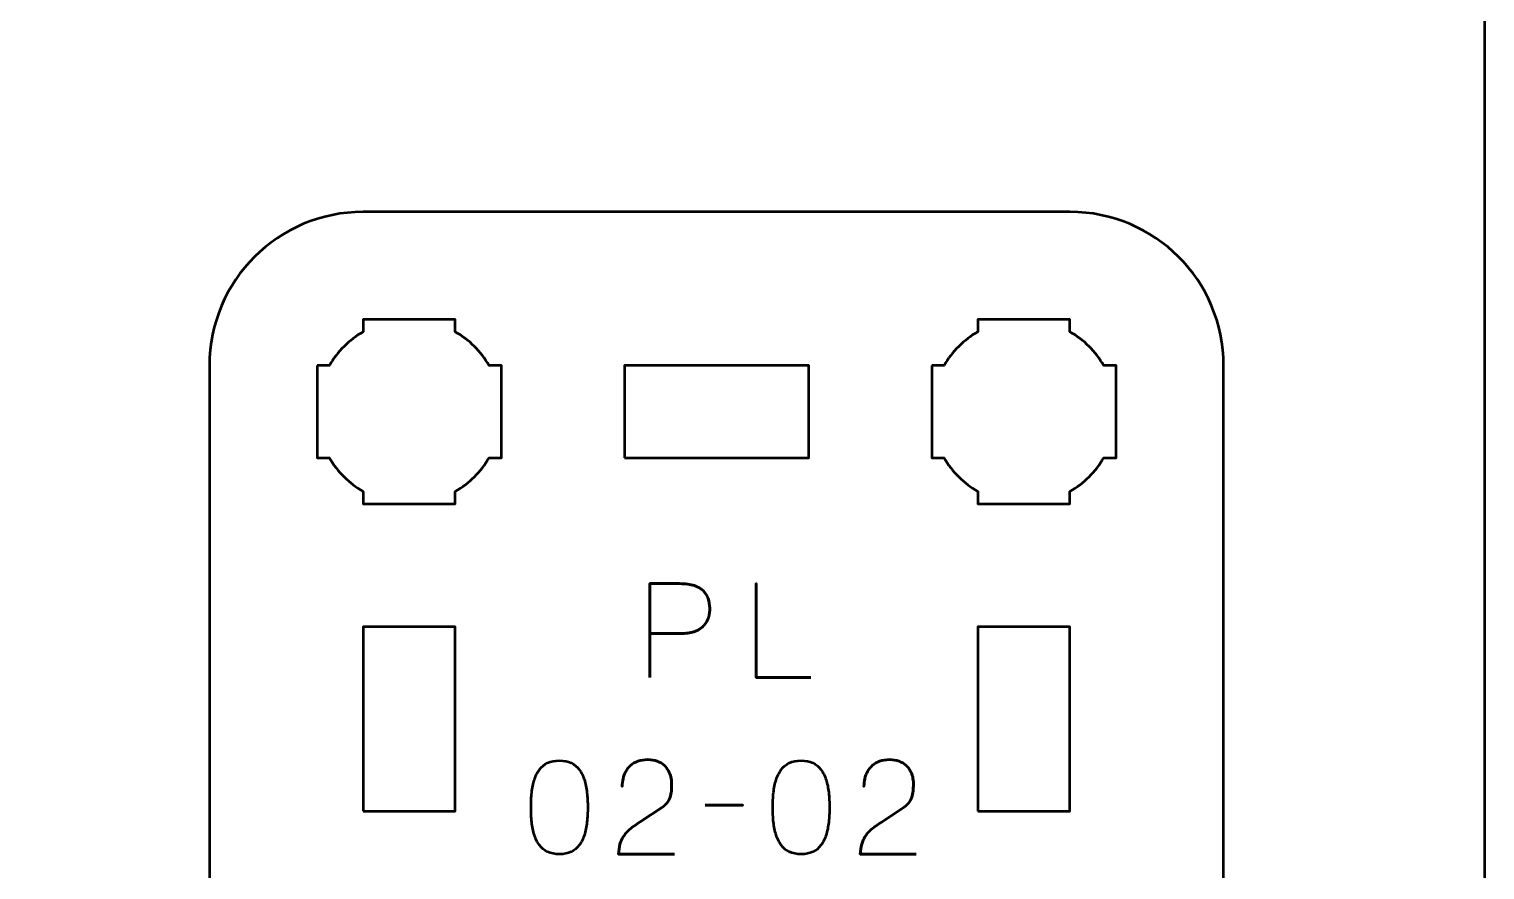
# Model space of a CAD drawing. Header units: centimetres. Extents: x -21 to 0, y -29.7 to 0.
# Drawn here: x -4.737 to 0, y -27.341 to -24.605 of the extents above; entities that cross this region are included whole.
import ezdxf

# ---------------------------------------------------------------- set-up
doc = ezdxf.new("R2010")
doc.units = ezdxf.units.CM
doc.header["$MEASUREMENT"] = 0
doc.layers.add('Layer 1', color=7, linetype='Continuous')

msp = doc.modelspace()

# ---------------------------------------------------------------- linework, layer by layer
at = {"layer": 'Layer 1', "lineweight": 53}
for points in [[(-2.8, -26), (-2.2, -26), (-2.2, -25.7), (-2.8, -25.7), (-2.8, -26)], [(-3.65, -27.15), (-3.35, -27.15), (-3.35, -26.55), (-3.65, -26.55), (-3.65, -27.15)], [(-1.65, -27.15), (-1.35, -27.15), (-1.35, -26.55), (-1.65, -26.55), (-1.65, -27.15)]]:
    msp.add_lwpolyline(points, close=True, dxfattribs=at)
at = {"layer": 'Layer 1', "color": 1, "lineweight": 53}
msp.add_open_spline([(-21.00003, -29.19995), (-21.00003, -29.19995), (-21.00003, -5.89992), (-21.00003, -5.89992), (-21.00003, -5.89992), (-21.00003, -5.81709), (-20.93286, -5.74992), (-20.85003, -5.74992), (-20.85003, -5.74992), (-20.7672, -5.74992), (-20.70003, -5.68275), (-20.70003, -5.59992), (-20.70003, -5.59992), (-20.70003, -5.51709), (-20.7672, -5.44992), (-20.85003, -5.44992), (-20.85003, -5.44992), (-20.93286, -5.44992), (-21.00003, -5.38275), (-21.00003, -5.29992), (-21.00003, -5.29992), (-21.00003, -5.21709), (-20.93286, -5.14992), (-20.85003, -5.14992), (-20.85003, -5.14992), (-20.7672, -5.14992), (-20.70003, -5.08275), (-20.70003, -4.99992), (-20.70003, -4.99992), (-20.70003, -4.91709), (-20.7672, -4.84992), (-20.85003, -4.84992), (-20.85003, -4.84992), (-20.93286, -4.84992), (-21.00003, -4.78275), (-21.00003, -4.69992), (-21.00003, -4.69992), (-21.00003, -4.61709), (-20.93286, -4.54992), (-20.85003, -4.54992), (-20.85003, -4.54992), (-20.7672, -4.54992), (-20.70003, -4.48275), (-20.70003, -4.39992), (-20.70003, -4.39992), (-20.70003, -4.31709), (-20.7672, -4.24992), (-20.85003, -4.24992), (-20.85003, -4.24992), (-20.93286, -4.24992), (-21.00003, -4.18275), (-21.00003, -4.09992), (-21.00003, -4.09992), (-21.00003, -4.01709), (-20.93286, -3.94992), (-20.85003, -3.94992), (-20.85003, -3.94992), (-20.7672, -3.94992), (-20.70003, -3.88275), (-20.70003, -3.79992), (-20.70003, -3.79992), (-20.70003, -3.71709), (-20.7672, -3.64992), (-20.85003, -3.64992), (-20.85003, -3.64992), (-20.93286, -3.64992), (-21.00003, -3.58275), (-21.00003, -3.49992), (-21.00003, -3.49992), (-21.00003, -3.41709), (-20.93286, -3.34992), (-20.85003, -3.34992), (-20.85003, -3.34992), (-20.7672, -3.34992), (-20.70003, -3.28275), (-20.70003, -3.19992), (-20.70003, -3.19992), (-20.70003, -3.11709), (-20.7672, -3.04992), (-20.85003, -3.04992), (-20.85003, -3.04992), (-20.93286, -3.04992), (-21.00003, -2.98275), (-21.00003, -2.89992), (-21.00003, -2.89992), (-21.00003, -2.81709), (-20.93286, -2.74992), (-20.85003, -2.74992), (-20.85003, -2.74992), (-20.7672, -2.74992), (-20.70003, -2.68275), (-20.70003, -2.59992), (-20.70003, -2.59992), (-20.70003, -2.51709), (-20.7672, -2.44992), (-20.85003, -2.44992), (-20.85003, -2.44992), (-20.93286, -2.44992), (-21.00003, -2.38275), (-21.00003, -2.29992), (-21.00003, -2.29992), (-21.00003, -2.21709), (-20.93286, -2.14992), (-20.85003, -2.14992), (-20.85003, -2.14992), (-20.7672, -2.14992), (-20.70003, -2.08275), (-20.70003, -1.99992), (-20.70003, -1.99992), (-20.70003, -1.91709), (-20.7672, -1.84992), (-20.85003, -1.84992), (-20.85003, -1.84992), (-20.93286, -1.84992), (-21.00003, -1.78275), (-21.00003, -1.69992), (-21.00003, -1.69992), (-21.00003, -1.61709), (-20.93286, -1.54992), (-20.85003, -1.54992), (-20.85003, -1.54992), (-20.7672, -1.54992), (-20.70003, -1.48275), (-20.70003, -1.39992), (-20.70003, -1.39992), (-20.70003, -1.31709), (-20.7672, -1.24992), (-20.85003, -1.24992), (-20.85003, -1.24992), (-20.93286, -1.24992), (-21.00003, -1.18275), (-21.00003, -1.09992), (-21.00003, -1.09992), (-21.00003, -1.09992), (-21.00003, -0.49992), (-21.00003, -0.49992), (-21.00003, -0.49992), (-21.00003, -0.22295), (-20.77694, 0.00004), (-20.49994, 0.00004), (-20.49994, 0.00004), (-20.49994, 0.00004), (-0.50008, 0.00004), (-0.50008, 0.00004), (-0.50008, 0.00004), (-0.22294, 0.00004), (0.00002, -0.22295), (0.00002, -0.49992), (0.00002, -0.49992), (0.00002, -0.49992), (0.00002, -29.19995), (0.00002, -29.19995), (0.00002, -29.19995), (0.00002, -29.47695), (-0.22294, -29.70004), (-0.50008, -29.70004), (-0.50008, -29.70004), (-0.50008, -29.70004), (-20.49994, -29.70004), (-20.49994, -29.70004), (-20.49994, -29.70004), (-20.77694, -29.70004), (-21.00003, -29.47695), (-21.00003, -29.19995)], degree=3, knots=[0, 0, 0, 0, 0.0243902, 0.0243902, 0.0243902, 0.0243902, 0.0487805, 0.0487805, 0.0487805, 0.0487805, 0.0731707, 0.0731707, 0.0731707, 0.0731707, 0.097561, 0.097561, 0.097561, 0.097561, 0.1219512, 0.1219512, 0.1219512, 0.1219512, 0.1463415, 0.1463415, 0.1463415, 0.1463415, 0.1707317, 0.1707317, 0.1707317, 0.1707317, 0.195122, 0.195122, 0.195122, 0.195122, 0.2195122, 0.2195122, 0.2195122, 0.2195122, 0.2439024, 0.2439024, 0.2439024, 0.2439024, 0.2682927, 0.2682927, 0.2682927, 0.2682927, 0.2926829, 0.2926829, 0.2926829, 0.2926829, 0.3170732, 0.3170732, 0.3170732, 0.3170732, 0.3414634, 0.3414634, 0.3414634, 0.3414634, 0.3658537, 0.3658537, 0.3658537, 0.3658537, 0.3902439, 0.3902439, 0.3902439, 0.3902439, 0.4146341, 0.4146341, 0.4146341, 0.4146341, 0.4390244, 0.4390244, 0.4390244, 0.4390244, 0.4634146, 0.4634146, 0.4634146, 0.4634146, 0.4878049, 0.4878049, 0.4878049, 0.4878049, 0.5121951, 0.5121951, 0.5121951, 0.5121951, 0.5365854, 0.5365854, 0.5365854, 0.5365854, 0.5609756, 0.5609756, 0.5609756, 0.5609756, 0.5853659, 0.5853659, 0.5853659, 0.5853659, 0.6097561, 0.6097561, 0.6097561, 0.6097561, 0.6341463, 0.6341463, 0.6341463, 0.6341463, 0.6585366, 0.6585366, 0.6585366, 0.6585366, 0.6829268, 0.6829268, 0.6829268, 0.6829268, 0.7073171, 0.7073171, 0.7073171, 0.7073171, 0.7317073, 0.7317073, 0.7317073, 0.7317073, 0.7560976, 0.7560976, 0.7560976, 0.7560976, 0.7804878, 0.7804878, 0.7804878, 0.7804878, 0.804878, 0.804878, 0.804878, 0.804878, 0.8292683, 0.8292683, 0.8292683, 0.8292683, 0.8536585, 0.8536585, 0.8536585, 0.8536585, 0.8780488, 0.8780488, 0.8780488, 0.8780488, 0.902439, 0.902439, 0.902439, 0.902439, 0.9268293, 0.9268293, 0.9268293, 0.9268293, 0.9512195, 0.9512195, 0.9512195, 0.9512195, 0.9756098, 0.9756098, 0.9756098, 0.9756098, 1, 1, 1, 1], dxfattribs=at)
at = {"layer": 'Layer 1', "color": 3, "lineweight": 53}
msp.add_open_spline([(-4.15, -28), (-4.15, -28), (-4.15, -25.7), (-4.15, -25.7), (-4.15, -25.7), (-4.15, -25.42391), (-3.92609, -25.2), (-3.65, -25.2), (-3.65, -25.2), (-3.65, -25.2), (-1.35, -25.2), (-1.35, -25.2), (-1.35, -25.2), (-1.07391, -25.2), (-0.85, -25.42391), (-0.85, -25.7), (-0.85, -25.7), (-0.85, -25.7), (-0.85, -28), (-0.85, -28), (-0.85, -28), (-0.85, -28.27609), (-1.07391, -28.5), (-1.35, -28.5), (-1.35, -28.5), (-1.35, -28.5), (-3.65, -28.5), (-3.65, -28.5), (-3.65, -28.5), (-3.92609, -28.5), (-4.15, -28.27609), (-4.15, -28)], degree=3, knots=[0, 0, 0, 0, 0.125, 0.125, 0.125, 0.125, 0.25, 0.25, 0.25, 0.25, 0.375, 0.375, 0.375, 0.375, 0.5, 0.5, 0.5, 0.5, 0.625, 0.625, 0.625, 0.625, 0.75, 0.75, 0.75, 0.75, 0.875, 0.875, 0.875, 0.875, 1, 1, 1, 1], dxfattribs=at)
at = {"layer": 'Layer 1', "lineweight": 53}
for points in [[(-3.8, -25.7), (-3.8, -25.7), (-3.75985, -25.7), (-3.75985, -25.7), (-3.75985, -25.7), (-3.7335, -25.65447), (-3.69553, -25.6165), (-3.65, -25.59015), (-3.65, -25.59015), (-3.65, -25.59015), (-3.65, -25.55), (-3.65, -25.55), (-3.65, -25.55), (-3.65, -25.55), (-3.5, -25.55), (-3.5, -25.55), (-3.5, -25.55), (-3.5, -25.55), (-3.35, -25.55), (-3.35, -25.55), (-3.35, -25.55), (-3.35, -25.55), (-3.35, -25.59015), (-3.35, -25.59015), (-3.35, -25.59015), (-3.30447, -25.6165), (-3.2665, -25.65447), (-3.24015, -25.7), (-3.24015, -25.7), (-3.24015, -25.7), (-3.2, -25.7), (-3.2, -25.7), (-3.2, -25.7), (-3.2, -25.7), (-3.2, -25.85), (-3.2, -25.85), (-3.2, -25.85), (-3.2, -25.85), (-3.2, -26), (-3.2, -26), (-3.2, -26), (-3.2, -26), (-3.24015, -26), (-3.24015, -26), (-3.24015, -26), (-3.2665, -26.04553), (-3.30447, -26.0835), (-3.35, -26.10985), (-3.35, -26.10985), (-3.35, -26.10985), (-3.35, -26.15), (-3.35, -26.15), (-3.35, -26.15), (-3.35, -26.15), (-3.5, -26.15), (-3.5, -26.15), (-3.5, -26.15), (-3.5, -26.15), (-3.65, -26.15), (-3.65, -26.15), (-3.65, -26.15), (-3.65, -26.15), (-3.65, -26.10985), (-3.65, -26.10985), (-3.65, -26.10985), (-3.69553, -26.0835), (-3.7335, -26.04553), (-3.75985, -26), (-3.75985, -26), (-3.75985, -26), (-3.8, -26), (-3.8, -26), (-3.8, -26), (-3.8, -26), (-3.8, -25.85), (-3.8, -25.85), (-3.8, -25.85), (-3.8, -25.85), (-3.8, -25.7), (-3.8, -25.7)], [(-1.8, -25.7), (-1.8, -25.7), (-1.75985, -25.7), (-1.75985, -25.7), (-1.75985, -25.7), (-1.7335, -25.65447), (-1.69553, -25.6165), (-1.65, -25.59015), (-1.65, -25.59015), (-1.65, -25.59015), (-1.65, -25.55), (-1.65, -25.55), (-1.65, -25.55), (-1.65, -25.55), (-1.5, -25.55), (-1.5, -25.55), (-1.5, -25.55), (-1.5, -25.55), (-1.35, -25.55), (-1.35, -25.55), (-1.35, -25.55), (-1.35, -25.55), (-1.35, -25.59015), (-1.35, -25.59015), (-1.35, -25.59015), (-1.30447, -25.6165), (-1.2665, -25.65447), (-1.24015, -25.7), (-1.24015, -25.7), (-1.24015, -25.7), (-1.2, -25.7), (-1.2, -25.7), (-1.2, -25.7), (-1.2, -25.7), (-1.2, -25.85), (-1.2, -25.85), (-1.2, -25.85), (-1.2, -25.85), (-1.2, -26), (-1.2, -26), (-1.2, -26), (-1.2, -26), (-1.24015, -26), (-1.24015, -26), (-1.24015, -26), (-1.2665, -26.04553), (-1.30447, -26.0835), (-1.35, -26.10985), (-1.35, -26.10985), (-1.35, -26.10985), (-1.35, -26.15), (-1.35, -26.15), (-1.35, -26.15), (-1.35, -26.15), (-1.5, -26.15), (-1.5, -26.15), (-1.5, -26.15), (-1.5, -26.15), (-1.65, -26.15), (-1.65, -26.15), (-1.65, -26.15), (-1.65, -26.15), (-1.65, -26.10985), (-1.65, -26.10985), (-1.65, -26.10985), (-1.69553, -26.0835), (-1.7335, -26.04553), (-1.75985, -26), (-1.75985, -26), (-1.75985, -26), (-1.8, -26), (-1.8, -26), (-1.8, -26), (-1.8, -26), (-1.8, -25.85), (-1.8, -25.85), (-1.8, -25.85), (-1.8, -25.85), (-1.8, -25.7), (-1.8, -25.7)]]:
    msp.add_open_spline(points, degree=3, knots=[0, 0, 0, 0, 0.05, 0.05, 0.05, 0.05, 0.1, 0.1, 0.1, 0.1, 0.15, 0.15, 0.15, 0.15, 0.2, 0.2, 0.2, 0.2, 0.25, 0.25, 0.25, 0.25, 0.3, 0.3, 0.3, 0.3, 0.35, 0.35, 0.35, 0.35, 0.4, 0.4, 0.4, 0.4, 0.45, 0.45, 0.45, 0.45, 0.5, 0.5, 0.5, 0.5, 0.55, 0.55, 0.55, 0.55, 0.6, 0.6, 0.6, 0.6, 0.65, 0.65, 0.65, 0.65, 0.7, 0.7, 0.7, 0.7, 0.75, 0.75, 0.75, 0.75, 0.8, 0.8, 0.8, 0.8, 0.85, 0.85, 0.85, 0.85, 0.9, 0.9, 0.9, 0.9, 0.95, 0.95, 0.95, 0.95, 1, 1, 1, 1], dxfattribs=at)
at = {"layer": 'Layer 1', "color": 5, "lineweight": 53}
for points, knots in [([(-2.71759, -26.71494), (-2.71759, -26.71494), (-2.71759, -26.40972), (-2.71759, -26.40972), (-2.71759, -26.40972), (-2.71759, -26.40972), (-2.62022, -26.40972), (-2.62022, -26.40972), (-2.62022, -26.40972), (-2.60075, -26.40979), (-2.58474, -26.41198), (-2.57211, -26.41621), (-2.57211, -26.41621), (-2.55955, -26.42037), (-2.54967, -26.42616), (-2.54254, -26.4335), (-2.54254, -26.4335), (-2.53542, -26.44076), (-2.53034, -26.44909), (-2.52723, -26.45847), (-2.52723, -26.45847), (-2.5242, -26.46786), (-2.52244, -26.47766), (-2.52201, -26.48804), (-2.52201, -26.48804), (-2.52152, -26.49841), (-2.52272, -26.50857), (-2.52554, -26.51844), (-2.52554, -26.51844), (-2.52843, -26.52832), (-2.5333, -26.53728), (-2.54029, -26.54533), (-2.54029, -26.54533), (-2.5472, -26.55337), (-2.55658, -26.55979), (-2.56837, -26.56452), (-2.56837, -26.56452), (-2.58015, -26.56931), (-2.59475, -26.57171), (-2.61218, -26.57185), (-2.61218, -26.57185), (-2.61218, -26.57185), (-2.71759, -26.57185), (-2.71759, -26.57185), (-2.71759, -26.57185), (-2.71759, -26.57185), (-2.61218, -26.57185), (-2.61218, -26.57185), (-2.61218, -26.57185), (-2.59511, -26.57171), (-2.58064, -26.56931), (-2.56893, -26.56452), (-2.56893, -26.56452), (-2.55715, -26.55979), (-2.54776, -26.55337), (-2.54071, -26.54533), (-2.54071, -26.54533), (-2.53372, -26.53728), (-2.52871, -26.52832), (-2.52575, -26.51844), (-2.52575, -26.51844), (-2.52279, -26.50857), (-2.52152, -26.49841), (-2.52201, -26.48804), (-2.52201, -26.48804), (-2.52244, -26.47766), (-2.5242, -26.46786), (-2.52737, -26.45847), (-2.52737, -26.45847), (-2.53048, -26.44909), (-2.5357, -26.44076), (-2.54283, -26.4335), (-2.54283, -26.4335), (-2.55002, -26.42616), (-2.5599, -26.42037), (-2.57246, -26.41621), (-2.57246, -26.41621), (-2.58509, -26.41198), (-2.60096, -26.40979), (-2.62022, -26.40972), (-2.62022, -26.40972), (-2.62022, -26.40972), (-2.71759, -26.40972), (-2.71759, -26.40972), (-2.71759, -26.40972), (-2.71759, -26.40972), (-2.71759, -26.71494), (-2.71759, -26.71494)], [0, 0, 0, 0, 0.0454545, 0.0454545, 0.0454545, 0.0454545, 0.0909091, 0.0909091, 0.0909091, 0.0909091, 0.1363636, 0.1363636, 0.1363636, 0.1363636, 0.1818182, 0.1818182, 0.1818182, 0.1818182, 0.2272727, 0.2272727, 0.2272727, 0.2272727, 0.2727273, 0.2727273, 0.2727273, 0.2727273, 0.3181818, 0.3181818, 0.3181818, 0.3181818, 0.3636364, 0.3636364, 0.3636364, 0.3636364, 0.4090909, 0.4090909, 0.4090909, 0.4090909, 0.4545455, 0.4545455, 0.4545455, 0.4545455, 0.5, 0.5, 0.5, 0.5, 0.5454545, 0.5454545, 0.5454545, 0.5454545, 0.5909091, 0.5909091, 0.5909091, 0.5909091, 0.6363636, 0.6363636, 0.6363636, 0.6363636, 0.6818182, 0.6818182, 0.6818182, 0.6818182, 0.7272727, 0.7272727, 0.7272727, 0.7272727, 0.7727273, 0.7727273, 0.7727273, 0.7727273, 0.8181818, 0.8181818, 0.8181818, 0.8181818, 0.8636364, 0.8636364, 0.8636364, 0.8636364, 0.9090909, 0.9090909, 0.9090909, 0.9090909, 0.9545455, 0.9545455, 0.9545455, 0.9545455, 1, 1, 1, 1]), ([(-2.19309, -26.71494), (-2.19309, -26.71494), (-2.37131, -26.71494), (-2.37131, -26.71494), (-2.37131, -26.71494), (-2.37131, -26.71494), (-2.37131, -26.40972), (-2.37131, -26.40972), (-2.37131, -26.40972), (-2.37131, -26.40972), (-2.37131, -26.71494), (-2.37131, -26.71494), (-2.37131, -26.71494), (-2.37131, -26.71494), (-2.19309, -26.71494), (-2.19309, -26.71494)], [0, 0, 0, 0, 0.25, 0.25, 0.25, 0.25, 0.5, 0.5, 0.5, 0.5, 0.75, 0.75, 0.75, 0.75, 1, 1, 1, 1]), ([(-3.01138, -27.29025), (-2.99657, -27.29018), (-2.9838, -27.28757), (-2.97314, -27.28249), (-2.97314, -27.28249), (-2.96256, -27.27741), (-2.95374, -27.27014), (-2.94669, -27.2609), (-2.94669, -27.2609), (-2.9397, -27.25159), (-2.9342, -27.24058), (-2.93011, -27.22788), (-2.93011, -27.22788), (-2.92608, -27.21518), (-2.92319, -27.20128), (-2.92157, -27.18604), (-2.92157, -27.18604), (-2.91987, -27.1708), (-2.91903, -27.15478), (-2.9191, -27.13785), (-2.9191, -27.13785), (-2.91903, -27.12099), (-2.91987, -27.10497), (-2.92157, -27.0898), (-2.92157, -27.0898), (-2.92319, -27.07463), (-2.92608, -27.06066), (-2.93011, -27.04796), (-2.93011, -27.04796), (-2.9342, -27.03533), (-2.9397, -27.02433), (-2.94669, -27.01494), (-2.94669, -27.01494), (-2.95374, -27.00563), (-2.96256, -26.99836), (-2.97314, -26.99328), (-2.97314, -26.99328), (-2.9838, -26.98813), (-2.99657, -26.98552), (-3.01138, -26.98545), (-3.01138, -26.98545), (-3.0262, -26.98552), (-3.03897, -26.98813), (-3.04963, -26.99328), (-3.04963, -26.99328), (-3.06021, -26.99836), (-3.06903, -27.00563), (-3.07608, -27.01494), (-3.07608, -27.01494), (-3.08307, -27.02433), (-3.08857, -27.03533), (-3.09266, -27.04796), (-3.09266, -27.04796), (-3.09669, -27.06066), (-3.09958, -27.07463), (-3.1012, -27.0898), (-3.1012, -27.0898), (-3.10289, -27.10497), (-3.10374, -27.12099), (-3.10367, -27.13785), (-3.10367, -27.13785), (-3.10374, -27.15478), (-3.10289, -27.1708), (-3.1012, -27.18604), (-3.1012, -27.18604), (-3.09958, -27.20128), (-3.09669, -27.21518), (-3.09266, -27.22788), (-3.09266, -27.22788), (-3.08857, -27.24058), (-3.08307, -27.25159), (-3.07608, -27.2609), (-3.07608, -27.2609), (-3.06903, -27.27014), (-3.06021, -27.27741), (-3.04963, -27.28249), (-3.04963, -27.28249), (-3.03897, -27.28757), (-3.0262, -27.29018), (-3.01138, -27.29025)], [0, 0, 0, 0, 0.05, 0.05, 0.05, 0.05, 0.1, 0.1, 0.1, 0.1, 0.15, 0.15, 0.15, 0.15, 0.2, 0.2, 0.2, 0.2, 0.25, 0.25, 0.25, 0.25, 0.3, 0.3, 0.3, 0.3, 0.35, 0.35, 0.35, 0.35, 0.4, 0.4, 0.4, 0.4, 0.45, 0.45, 0.45, 0.45, 0.5, 0.5, 0.5, 0.5, 0.55, 0.55, 0.55, 0.55, 0.6, 0.6, 0.6, 0.6, 0.65, 0.65, 0.65, 0.65, 0.7, 0.7, 0.7, 0.7, 0.75, 0.75, 0.75, 0.75, 0.8, 0.8, 0.8, 0.8, 0.85, 0.85, 0.85, 0.85, 0.9, 0.9, 0.9, 0.9, 0.95, 0.95, 0.95, 0.95, 1, 1, 1, 1]), ([(-3.01138, -27.29025), (-2.99657, -27.29018), (-2.9838, -27.28757), (-2.97314, -27.28249), (-2.97314, -27.28249), (-2.96256, -27.27741), (-2.95374, -27.27014), (-2.94669, -27.2609), (-2.94669, -27.2609), (-2.9397, -27.25159), (-2.9342, -27.24058), (-2.93011, -27.22788), (-2.93011, -27.22788), (-2.92608, -27.21518), (-2.92319, -27.20128), (-2.92157, -27.18604), (-2.92157, -27.18604), (-2.91987, -27.1708), (-2.91903, -27.15478), (-2.9191, -27.13785), (-2.9191, -27.13785), (-2.91903, -27.12099), (-2.91987, -27.10497), (-2.92157, -27.0898), (-2.92157, -27.0898), (-2.92319, -27.07463), (-2.92608, -27.06066), (-2.93011, -27.04796), (-2.93011, -27.04796), (-2.9342, -27.03533), (-2.9397, -27.02433), (-2.94669, -27.01494), (-2.94669, -27.01494), (-2.95374, -27.00563), (-2.96256, -26.99836), (-2.97314, -26.99328), (-2.97314, -26.99328), (-2.9838, -26.98813), (-2.99657, -26.98552), (-3.01138, -26.98545), (-3.01138, -26.98545), (-3.0262, -26.98552), (-3.03897, -26.98813), (-3.04963, -26.99328), (-3.04963, -26.99328), (-3.06021, -26.99836), (-3.06903, -27.00563), (-3.07608, -27.01494), (-3.07608, -27.01494), (-3.08307, -27.02433), (-3.08857, -27.03533), (-3.09266, -27.04796), (-3.09266, -27.04796), (-3.09669, -27.06066), (-3.09958, -27.07463), (-3.1012, -27.0898), (-3.1012, -27.0898), (-3.10289, -27.10497), (-3.10374, -27.12099), (-3.10367, -27.13785), (-3.10367, -27.13785), (-3.10374, -27.15478), (-3.10289, -27.1708), (-3.1012, -27.18604), (-3.1012, -27.18604), (-3.09958, -27.20128), (-3.09669, -27.21518), (-3.09266, -27.22788), (-3.09266, -27.22788), (-3.08857, -27.24058), (-3.08307, -27.25159), (-3.07608, -27.2609), (-3.07608, -27.2609), (-3.06903, -27.27014), (-3.06021, -27.27741), (-3.04963, -27.28249), (-3.04963, -27.28249), (-3.03897, -27.28757), (-3.0262, -27.29018), (-3.01138, -27.29025)], [0, 0, 0, 0, 0.05, 0.05, 0.05, 0.05, 0.1, 0.1, 0.1, 0.1, 0.15, 0.15, 0.15, 0.15, 0.2, 0.2, 0.2, 0.2, 0.25, 0.25, 0.25, 0.25, 0.3, 0.3, 0.3, 0.3, 0.35, 0.35, 0.35, 0.35, 0.4, 0.4, 0.4, 0.4, 0.45, 0.45, 0.45, 0.45, 0.5, 0.5, 0.5, 0.5, 0.55, 0.55, 0.55, 0.55, 0.6, 0.6, 0.6, 0.6, 0.65, 0.65, 0.65, 0.65, 0.7, 0.7, 0.7, 0.7, 0.75, 0.75, 0.75, 0.75, 0.8, 0.8, 0.8, 0.8, 0.85, 0.85, 0.85, 0.85, 0.9, 0.9, 0.9, 0.9, 0.95, 0.95, 0.95, 0.95, 1, 1, 1, 1]), ([(-2.63716, -27.29025), (-2.63716, -27.29025), (-2.81877, -27.29025), (-2.81877, -27.29025), (-2.81877, -27.29025), (-2.81842, -27.27797), (-2.81687, -27.26711), (-2.81425, -27.25779), (-2.81425, -27.25779), (-2.81157, -27.24848), (-2.80798, -27.2403), (-2.80353, -27.23324), (-2.80353, -27.23324), (-2.79901, -27.22619), (-2.79386, -27.21991), (-2.78801, -27.2144), (-2.78801, -27.2144), (-2.78215, -27.20883), (-2.77587, -27.20375), (-2.7691, -27.19895), (-2.7691, -27.19895), (-2.76233, -27.19422), (-2.75534, -27.1895), (-2.74807, -27.18484), (-2.74807, -27.18484), (-2.74807, -27.18484), (-2.67568, -27.13658), (-2.67568, -27.13658), (-2.67568, -27.13658), (-2.66828, -27.13136), (-2.66249, -27.12565), (-2.6584, -27.11951), (-2.6584, -27.11951), (-2.65424, -27.11337), (-2.65134, -27.10688), (-2.64958, -27.10003), (-2.64958, -27.10003), (-2.64789, -27.09326), (-2.64683, -27.08628), (-2.64648, -27.07922), (-2.64648, -27.07922), (-2.64612, -27.07209), (-2.64598, -27.06497), (-2.64605, -27.05784), (-2.64605, -27.05784), (-2.64605, -27.05199), (-2.64683, -27.04571), (-2.64838, -27.03893), (-2.64838, -27.03893), (-2.65, -27.03223), (-2.65254, -27.02553), (-2.65614, -27.0189), (-2.65614, -27.0189), (-2.65974, -27.01226), (-2.66454, -27.0062), (-2.67053, -27.00069), (-2.67053, -27.00069), (-2.67653, -26.99526), (-2.68394, -26.99089), (-2.69276, -26.98757), (-2.69276, -26.98757), (-2.70158, -26.98425), (-2.71195, -26.98256), (-2.72394, -26.98249), (-2.72394, -26.98249), (-2.73601, -26.98256), (-2.74666, -26.98425), (-2.75584, -26.9875), (-2.75584, -26.9875), (-2.76501, -26.99074), (-2.77284, -26.99526), (-2.77933, -27.00097), (-2.77933, -27.00097), (-2.78582, -27.00669), (-2.79104, -27.01332), (-2.79513, -27.02073), (-2.79513, -27.02073), (-2.79923, -27.02814), (-2.80219, -27.03604), (-2.80409, -27.04437), (-2.80409, -27.04437), (-2.806, -27.05269), (-2.80692, -27.06116), (-2.80692, -27.0697), (-2.80692, -27.0697), (-2.80692, -27.06116), (-2.806, -27.05269), (-2.80409, -27.04437), (-2.80409, -27.04437), (-2.80219, -27.03604), (-2.79923, -27.02814), (-2.79513, -27.02073), (-2.79513, -27.02073), (-2.79104, -27.01332), (-2.78582, -27.00669), (-2.77933, -27.00097), (-2.77933, -27.00097), (-2.77284, -26.99526), (-2.76501, -26.99074), (-2.75584, -26.9875), (-2.75584, -26.9875), (-2.74666, -26.98425), (-2.73601, -26.98256), (-2.72394, -26.98249), (-2.72394, -26.98249), (-2.71195, -26.98256), (-2.70158, -26.98425), (-2.69276, -26.98757), (-2.69276, -26.98757), (-2.68394, -26.99089), (-2.67653, -26.99526), (-2.67053, -27.00069), (-2.67053, -27.00069), (-2.66454, -27.0062), (-2.65974, -27.01226), (-2.65614, -27.0189), (-2.65614, -27.0189), (-2.65254, -27.02553), (-2.65, -27.03223), (-2.64838, -27.03893), (-2.64838, -27.03893), (-2.64683, -27.04571), (-2.64605, -27.05199), (-2.64605, -27.05784), (-2.64605, -27.05784), (-2.64598, -27.06497), (-2.64612, -27.07209), (-2.64648, -27.07922), (-2.64648, -27.07922), (-2.64683, -27.08628), (-2.64789, -27.09326), (-2.64958, -27.10003), (-2.64958, -27.10003), (-2.65134, -27.10688), (-2.65424, -27.11337), (-2.6584, -27.11951), (-2.6584, -27.11951), (-2.66249, -27.12565), (-2.66828, -27.13136), (-2.67568, -27.13658), (-2.67568, -27.13658), (-2.67568, -27.13658), (-2.74807, -27.18484), (-2.74807, -27.18484), (-2.74807, -27.18484), (-2.75534, -27.1895), (-2.76233, -27.19422), (-2.7691, -27.19895), (-2.7691, -27.19895), (-2.77587, -27.20375), (-2.78215, -27.20883), (-2.78801, -27.2144), (-2.78801, -27.2144), (-2.79386, -27.21991), (-2.79901, -27.22619), (-2.80353, -27.23324), (-2.80353, -27.23324), (-2.80798, -27.2403), (-2.81157, -27.24848), (-2.81425, -27.25779), (-2.81425, -27.25779), (-2.81687, -27.26711), (-2.81842, -27.27797), (-2.81877, -27.29025), (-2.81877, -27.29025), (-2.81877, -27.29025), (-2.63716, -27.29025), (-2.63716, -27.29025)], [0, 0, 0, 0, 0.0238095, 0.0238095, 0.0238095, 0.0238095, 0.047619, 0.047619, 0.047619, 0.047619, 0.0714286, 0.0714286, 0.0714286, 0.0714286, 0.0952381, 0.0952381, 0.0952381, 0.0952381, 0.1190476, 0.1190476, 0.1190476, 0.1190476, 0.1428571, 0.1428571, 0.1428571, 0.1428571, 0.1666667, 0.1666667, 0.1666667, 0.1666667, 0.1904762, 0.1904762, 0.1904762, 0.1904762, 0.2142857, 0.2142857, 0.2142857, 0.2142857, 0.2380952, 0.2380952, 0.2380952, 0.2380952, 0.2619048, 0.2619048, 0.2619048, 0.2619048, 0.2857143, 0.2857143, 0.2857143, 0.2857143, 0.3095238, 0.3095238, 0.3095238, 0.3095238, 0.3333333, 0.3333333, 0.3333333, 0.3333333, 0.3571429, 0.3571429, 0.3571429, 0.3571429, 0.3809524, 0.3809524, 0.3809524, 0.3809524, 0.4047619, 0.4047619, 0.4047619, 0.4047619, 0.4285714, 0.4285714, 0.4285714, 0.4285714, 0.452381, 0.452381, 0.452381, 0.452381, 0.4761905, 0.4761905, 0.4761905, 0.4761905, 0.5, 0.5, 0.5, 0.5, 0.5238095, 0.5238095, 0.5238095, 0.5238095, 0.547619, 0.547619, 0.547619, 0.547619, 0.5714286, 0.5714286, 0.5714286, 0.5714286, 0.5952381, 0.5952381, 0.5952381, 0.5952381, 0.6190476, 0.6190476, 0.6190476, 0.6190476, 0.6428571, 0.6428571, 0.6428571, 0.6428571, 0.6666667, 0.6666667, 0.6666667, 0.6666667, 0.6904762, 0.6904762, 0.6904762, 0.6904762, 0.7142857, 0.7142857, 0.7142857, 0.7142857, 0.7380952, 0.7380952, 0.7380952, 0.7380952, 0.7619048, 0.7619048, 0.7619048, 0.7619048, 0.7857143, 0.7857143, 0.7857143, 0.7857143, 0.8095238, 0.8095238, 0.8095238, 0.8095238, 0.8333333, 0.8333333, 0.8333333, 0.8333333, 0.8571429, 0.8571429, 0.8571429, 0.8571429, 0.8809524, 0.8809524, 0.8809524, 0.8809524, 0.9047619, 0.9047619, 0.9047619, 0.9047619, 0.9285714, 0.9285714, 0.9285714, 0.9285714, 0.952381, 0.952381, 0.952381, 0.952381, 0.9761905, 0.9761905, 0.9761905, 0.9761905, 1, 1, 1, 1]), ([(-2.22484, -27.29025), (-2.21003, -27.29018), (-2.19726, -27.28757), (-2.1866, -27.28249), (-2.1866, -27.28249), (-2.17602, -27.27741), (-2.1672, -27.27014), (-2.16015, -27.2609), (-2.16015, -27.2609), (-2.15316, -27.25159), (-2.14766, -27.24058), (-2.14357, -27.22788), (-2.14357, -27.22788), (-2.13954, -27.21518), (-2.13665, -27.20128), (-2.13503, -27.18604), (-2.13503, -27.18604), (-2.13333, -27.1708), (-2.13249, -27.15478), (-2.13256, -27.13785), (-2.13256, -27.13785), (-2.13249, -27.12099), (-2.13333, -27.10497), (-2.13503, -27.0898), (-2.13503, -27.0898), (-2.13665, -27.07463), (-2.13954, -27.06066), (-2.14357, -27.04796), (-2.14357, -27.04796), (-2.14766, -27.03533), (-2.15316, -27.02433), (-2.16015, -27.01494), (-2.16015, -27.01494), (-2.1672, -27.00563), (-2.17602, -26.99836), (-2.1866, -26.99328), (-2.1866, -26.99328), (-2.19726, -26.98813), (-2.21003, -26.98552), (-2.22484, -26.98545), (-2.22484, -26.98545), (-2.23966, -26.98552), (-2.25243, -26.98813), (-2.26309, -26.99328), (-2.26309, -26.99328), (-2.27367, -26.99836), (-2.28249, -27.00563), (-2.28954, -27.01494), (-2.28954, -27.01494), (-2.29653, -27.02433), (-2.30203, -27.03533), (-2.30612, -27.04796), (-2.30612, -27.04796), (-2.31015, -27.06066), (-2.31304, -27.07463), (-2.31466, -27.0898), (-2.31466, -27.0898), (-2.31635, -27.10497), (-2.3172, -27.12099), (-2.31713, -27.13785), (-2.31713, -27.13785), (-2.3172, -27.15478), (-2.31635, -27.1708), (-2.31466, -27.18604), (-2.31466, -27.18604), (-2.31304, -27.20128), (-2.31015, -27.21518), (-2.30612, -27.22788), (-2.30612, -27.22788), (-2.30203, -27.24058), (-2.29653, -27.25159), (-2.28954, -27.2609), (-2.28954, -27.2609), (-2.28249, -27.27014), (-2.27367, -27.27741), (-2.26309, -27.28249), (-2.26309, -27.28249), (-2.25243, -27.28757), (-2.23966, -27.29018), (-2.22484, -27.29025)], [0, 0, 0, 0, 0.05, 0.05, 0.05, 0.05, 0.1, 0.1, 0.1, 0.1, 0.15, 0.15, 0.15, 0.15, 0.2, 0.2, 0.2, 0.2, 0.25, 0.25, 0.25, 0.25, 0.3, 0.3, 0.3, 0.3, 0.35, 0.35, 0.35, 0.35, 0.4, 0.4, 0.4, 0.4, 0.45, 0.45, 0.45, 0.45, 0.5, 0.5, 0.5, 0.5, 0.55, 0.55, 0.55, 0.55, 0.6, 0.6, 0.6, 0.6, 0.65, 0.65, 0.65, 0.65, 0.7, 0.7, 0.7, 0.7, 0.75, 0.75, 0.75, 0.75, 0.8, 0.8, 0.8, 0.8, 0.85, 0.85, 0.85, 0.85, 0.9, 0.9, 0.9, 0.9, 0.95, 0.95, 0.95, 0.95, 1, 1, 1, 1]), ([(-2.22484, -27.29025), (-2.21003, -27.29018), (-2.19726, -27.28757), (-2.1866, -27.28249), (-2.1866, -27.28249), (-2.17602, -27.27741), (-2.1672, -27.27014), (-2.16015, -27.2609), (-2.16015, -27.2609), (-2.15316, -27.25159), (-2.14766, -27.24058), (-2.14357, -27.22788), (-2.14357, -27.22788), (-2.13954, -27.21518), (-2.13665, -27.20128), (-2.13503, -27.18604), (-2.13503, -27.18604), (-2.13333, -27.1708), (-2.13249, -27.15478), (-2.13256, -27.13785), (-2.13256, -27.13785), (-2.13249, -27.12099), (-2.13333, -27.10497), (-2.13503, -27.0898), (-2.13503, -27.0898), (-2.13665, -27.07463), (-2.13954, -27.06066), (-2.14357, -27.04796), (-2.14357, -27.04796), (-2.14766, -27.03533), (-2.15316, -27.02433), (-2.16015, -27.01494), (-2.16015, -27.01494), (-2.1672, -27.00563), (-2.17602, -26.99836), (-2.1866, -26.99328), (-2.1866, -26.99328), (-2.19726, -26.98813), (-2.21003, -26.98552), (-2.22484, -26.98545), (-2.22484, -26.98545), (-2.23966, -26.98552), (-2.25243, -26.98813), (-2.26309, -26.99328), (-2.26309, -26.99328), (-2.27367, -26.99836), (-2.28249, -27.00563), (-2.28954, -27.01494), (-2.28954, -27.01494), (-2.29653, -27.02433), (-2.30203, -27.03533), (-2.30612, -27.04796), (-2.30612, -27.04796), (-2.31015, -27.06066), (-2.31304, -27.07463), (-2.31466, -27.0898), (-2.31466, -27.0898), (-2.31635, -27.10497), (-2.3172, -27.12099), (-2.31713, -27.13785), (-2.31713, -27.13785), (-2.3172, -27.15478), (-2.31635, -27.1708), (-2.31466, -27.18604), (-2.31466, -27.18604), (-2.31304, -27.20128), (-2.31015, -27.21518), (-2.30612, -27.22788), (-2.30612, -27.22788), (-2.30203, -27.24058), (-2.29653, -27.25159), (-2.28954, -27.2609), (-2.28954, -27.2609), (-2.28249, -27.27014), (-2.27367, -27.27741), (-2.26309, -27.28249), (-2.26309, -27.28249), (-2.25243, -27.28757), (-2.23966, -27.29018), (-2.22484, -27.29025)], [0, 0, 0, 0, 0.05, 0.05, 0.05, 0.05, 0.1, 0.1, 0.1, 0.1, 0.15, 0.15, 0.15, 0.15, 0.2, 0.2, 0.2, 0.2, 0.25, 0.25, 0.25, 0.25, 0.3, 0.3, 0.3, 0.3, 0.35, 0.35, 0.35, 0.35, 0.4, 0.4, 0.4, 0.4, 0.45, 0.45, 0.45, 0.45, 0.5, 0.5, 0.5, 0.5, 0.55, 0.55, 0.55, 0.55, 0.6, 0.6, 0.6, 0.6, 0.65, 0.65, 0.65, 0.65, 0.7, 0.7, 0.7, 0.7, 0.75, 0.75, 0.75, 0.75, 0.8, 0.8, 0.8, 0.8, 0.85, 0.85, 0.85, 0.85, 0.9, 0.9, 0.9, 0.9, 0.95, 0.95, 0.95, 0.95, 1, 1, 1, 1]), ([(-1.85062, -27.29025), (-1.85062, -27.29025), (-2.03223, -27.29025), (-2.03223, -27.29025), (-2.03223, -27.29025), (-2.03188, -27.27797), (-2.03033, -27.26711), (-2.02771, -27.25779), (-2.02771, -27.25779), (-2.02503, -27.24848), (-2.02144, -27.2403), (-2.01699, -27.23324), (-2.01699, -27.23324), (-2.01247, -27.22619), (-2.00732, -27.21991), (-2.00147, -27.2144), (-2.00147, -27.2144), (-1.99561, -27.20883), (-1.98933, -27.20375), (-1.98256, -27.19895), (-1.98256, -27.19895), (-1.97579, -27.19422), (-1.9688, -27.1895), (-1.96153, -27.18484), (-1.96153, -27.18484), (-1.96153, -27.18484), (-1.88914, -27.13658), (-1.88914, -27.13658), (-1.88914, -27.13658), (-1.88174, -27.13136), (-1.87595, -27.12565), (-1.87186, -27.11951), (-1.87186, -27.11951), (-1.8677, -27.11337), (-1.8648, -27.10688), (-1.86304, -27.10003), (-1.86304, -27.10003), (-1.86135, -27.09326), (-1.86029, -27.08628), (-1.85994, -27.07922), (-1.85994, -27.07922), (-1.85958, -27.07209), (-1.85944, -27.06497), (-1.85951, -27.05784), (-1.85951, -27.05784), (-1.85951, -27.05199), (-1.86029, -27.04571), (-1.86184, -27.03893), (-1.86184, -27.03893), (-1.86346, -27.03223), (-1.866, -27.02553), (-1.8696, -27.0189), (-1.8696, -27.0189), (-1.8732, -27.01226), (-1.878, -27.0062), (-1.88399, -27.00069), (-1.88399, -27.00069), (-1.88999, -26.99526), (-1.8974, -26.99089), (-1.90622, -26.98757), (-1.90622, -26.98757), (-1.91504, -26.98425), (-1.92541, -26.98256), (-1.9374, -26.98249), (-1.9374, -26.98249), (-1.94947, -26.98256), (-1.96012, -26.98425), (-1.9693, -26.9875), (-1.9693, -26.9875), (-1.97847, -26.99074), (-1.9863, -26.99526), (-1.99279, -27.00097), (-1.99279, -27.00097), (-1.99928, -27.00669), (-2.0045, -27.01332), (-2.00859, -27.02073), (-2.00859, -27.02073), (-2.01269, -27.02814), (-2.01565, -27.03604), (-2.01755, -27.04437), (-2.01755, -27.04437), (-2.01946, -27.05269), (-2.02038, -27.06116), (-2.02038, -27.0697), (-2.02038, -27.0697), (-2.02038, -27.06116), (-2.01946, -27.05269), (-2.01755, -27.04437), (-2.01755, -27.04437), (-2.01565, -27.03604), (-2.01269, -27.02814), (-2.00859, -27.02073), (-2.00859, -27.02073), (-2.0045, -27.01332), (-1.99928, -27.00669), (-1.99279, -27.00097), (-1.99279, -27.00097), (-1.9863, -26.99526), (-1.97847, -26.99074), (-1.9693, -26.9875), (-1.9693, -26.9875), (-1.96012, -26.98425), (-1.94947, -26.98256), (-1.9374, -26.98249), (-1.9374, -26.98249), (-1.92541, -26.98256), (-1.91504, -26.98425), (-1.90622, -26.98757), (-1.90622, -26.98757), (-1.8974, -26.99089), (-1.88999, -26.99526), (-1.88399, -27.00069), (-1.88399, -27.00069), (-1.878, -27.0062), (-1.8732, -27.01226), (-1.8696, -27.0189), (-1.8696, -27.0189), (-1.866, -27.02553), (-1.86346, -27.03223), (-1.86184, -27.03893), (-1.86184, -27.03893), (-1.86029, -27.04571), (-1.85951, -27.05199), (-1.85951, -27.05784), (-1.85951, -27.05784), (-1.85944, -27.06497), (-1.85958, -27.07209), (-1.85994, -27.07922), (-1.85994, -27.07922), (-1.86029, -27.08628), (-1.86135, -27.09326), (-1.86304, -27.10003), (-1.86304, -27.10003), (-1.8648, -27.10688), (-1.8677, -27.11337), (-1.87186, -27.11951), (-1.87186, -27.11951), (-1.87595, -27.12565), (-1.88174, -27.13136), (-1.88914, -27.13658), (-1.88914, -27.13658), (-1.88914, -27.13658), (-1.96153, -27.18484), (-1.96153, -27.18484), (-1.96153, -27.18484), (-1.9688, -27.1895), (-1.97579, -27.19422), (-1.98256, -27.19895), (-1.98256, -27.19895), (-1.98933, -27.20375), (-1.99561, -27.20883), (-2.00147, -27.2144), (-2.00147, -27.2144), (-2.00732, -27.21991), (-2.01247, -27.22619), (-2.01699, -27.23324), (-2.01699, -27.23324), (-2.02144, -27.2403), (-2.02503, -27.24848), (-2.02771, -27.25779), (-2.02771, -27.25779), (-2.03033, -27.26711), (-2.03188, -27.27797), (-2.03223, -27.29025), (-2.03223, -27.29025), (-2.03223, -27.29025), (-1.85062, -27.29025), (-1.85062, -27.29025)], [0, 0, 0, 0, 0.0238095, 0.0238095, 0.0238095, 0.0238095, 0.047619, 0.047619, 0.047619, 0.047619, 0.0714286, 0.0714286, 0.0714286, 0.0714286, 0.0952381, 0.0952381, 0.0952381, 0.0952381, 0.1190476, 0.1190476, 0.1190476, 0.1190476, 0.1428571, 0.1428571, 0.1428571, 0.1428571, 0.1666667, 0.1666667, 0.1666667, 0.1666667, 0.1904762, 0.1904762, 0.1904762, 0.1904762, 0.2142857, 0.2142857, 0.2142857, 0.2142857, 0.2380952, 0.2380952, 0.2380952, 0.2380952, 0.2619048, 0.2619048, 0.2619048, 0.2619048, 0.2857143, 0.2857143, 0.2857143, 0.2857143, 0.3095238, 0.3095238, 0.3095238, 0.3095238, 0.3333333, 0.3333333, 0.3333333, 0.3333333, 0.3571429, 0.3571429, 0.3571429, 0.3571429, 0.3809524, 0.3809524, 0.3809524, 0.3809524, 0.4047619, 0.4047619, 0.4047619, 0.4047619, 0.4285714, 0.4285714, 0.4285714, 0.4285714, 0.452381, 0.452381, 0.452381, 0.452381, 0.4761905, 0.4761905, 0.4761905, 0.4761905, 0.5, 0.5, 0.5, 0.5, 0.5238095, 0.5238095, 0.5238095, 0.5238095, 0.547619, 0.547619, 0.547619, 0.547619, 0.5714286, 0.5714286, 0.5714286, 0.5714286, 0.5952381, 0.5952381, 0.5952381, 0.5952381, 0.6190476, 0.6190476, 0.6190476, 0.6190476, 0.6428571, 0.6428571, 0.6428571, 0.6428571, 0.6666667, 0.6666667, 0.6666667, 0.6666667, 0.6904762, 0.6904762, 0.6904762, 0.6904762, 0.7142857, 0.7142857, 0.7142857, 0.7142857, 0.7380952, 0.7380952, 0.7380952, 0.7380952, 0.7619048, 0.7619048, 0.7619048, 0.7619048, 0.7857143, 0.7857143, 0.7857143, 0.7857143, 0.8095238, 0.8095238, 0.8095238, 0.8095238, 0.8333333, 0.8333333, 0.8333333, 0.8333333, 0.8571429, 0.8571429, 0.8571429, 0.8571429, 0.8809524, 0.8809524, 0.8809524, 0.8809524, 0.9047619, 0.9047619, 0.9047619, 0.9047619, 0.9285714, 0.9285714, 0.9285714, 0.9285714, 0.952381, 0.952381, 0.952381, 0.952381, 0.9761905, 0.9761905, 0.9761905, 0.9761905, 1, 1, 1, 1]), ([(-2.53726, -27.13065), (-2.53726, -27.13065), (-2.41407, -27.13065), (-2.41407, -27.13065), (-2.41407, -27.13065), (-2.41407, -27.13065), (-2.53726, -27.13065), (-2.53726, -27.13065)], [0, 0, 0, 0, 0.5, 0.5, 0.5, 0.5, 1, 1, 1, 1])]:
    msp.add_open_spline(points, degree=3, knots=knots, dxfattribs=at)

doc.saveas('drawing.dxf')
